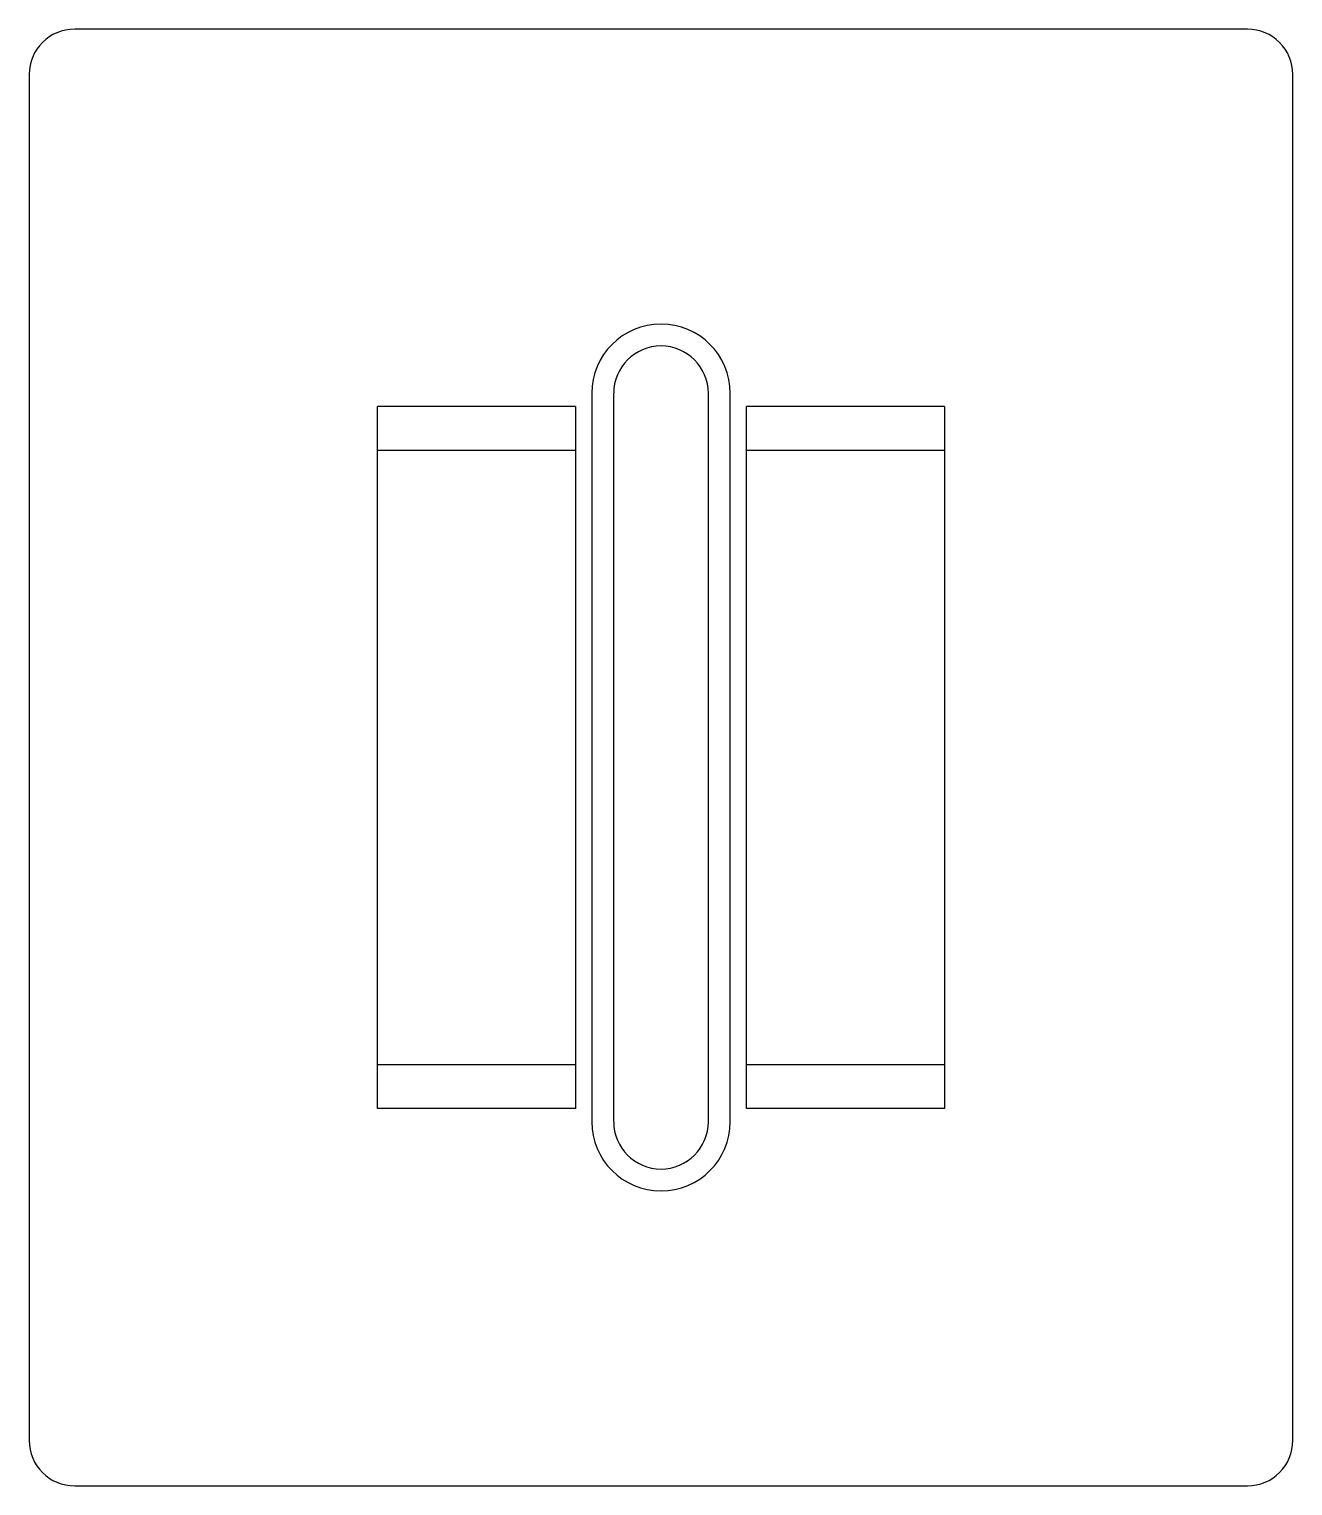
# Model space of a CAD drawing. Header units: inches. Extents: x -2.34 to 1.13, y -0.8 to 3.2.
import ezdxf

# ---------------------------------------------------------------- set-up
doc = ezdxf.new("R2010")
doc.units = ezdxf.units.IN
doc.header["$MEASUREMENT"] = 0

msp = doc.modelspace()

# ---------------------------------------------------------------- linework, layer by layer
at = {"color": 7, "linetype": 'Continuous', "lineweight": 25}
for p, q in [((1.0028, 3.2048), (-2.2172, 3.2048)), ((-2.3422, 3.0798), (-2.3422, -0.6702)), ((1.1278, -0.6702), (1.1278, 3.0798)), ((-0.7973, 2.2048), (-0.7973, 0.2048)), ((-0.7372, 0.2048), (-0.7372, 2.2048)), ((-0.4773, 2.2048), (-0.4773, 0.2048)), ((-0.4173, 0.2048), (-0.4173, 2.2048)), ((-0.8423, 2.1683), (-1.3853, 2.1683)), ((-1.3853, 0.2413), (-1.3853, 2.1683)), ((-0.8423, 2.1683), (-0.8423, 0.2413)), ((-0.3723, 0.2413), (-0.3723, 2.1683)), ((0.1708, 2.1683), (-0.3723, 2.1683)), ((0.1708, 2.1683), (0.1708, 0.2413)), ((-1.3853, 2.0483), (-0.8423, 2.0483)), ((-0.3723, 2.0483), (0.1708, 2.0483)), ((-0.8423, 0.3613), (-1.3853, 0.3613)), ((0.1708, 0.3613), (-0.3723, 0.3613)), ((-0.8423, 0.2413), (-1.3853, 0.2413)), ((0.1708, 0.2413), (-0.3723, 0.2413)), ((-2.2172, -0.7952), (1.0028, -0.7952))]:
    msp.add_line(p, q, dxfattribs=at)
for centre, radius, start, end in [((-2.2172, 3.0798), 0.125, 90, 180), ((1.0028, 3.0798), 0.125, 0, 90), ((-0.6072, 2.2048), 0.19, 0, 180), ((-0.6072, 2.2048), 0.13, 0, 180), ((-0.6072, 0.2048), 0.19, 180, 0), ((-0.6072, 0.2048), 0.13, 180, 0), ((-2.2172, -0.6702), 0.125, 180, 270), ((1.0028, -0.6702), 0.125, 270, 0)]:
    msp.add_arc(centre, radius, start, end, dxfattribs=at)

doc.saveas('drawing.dxf')
